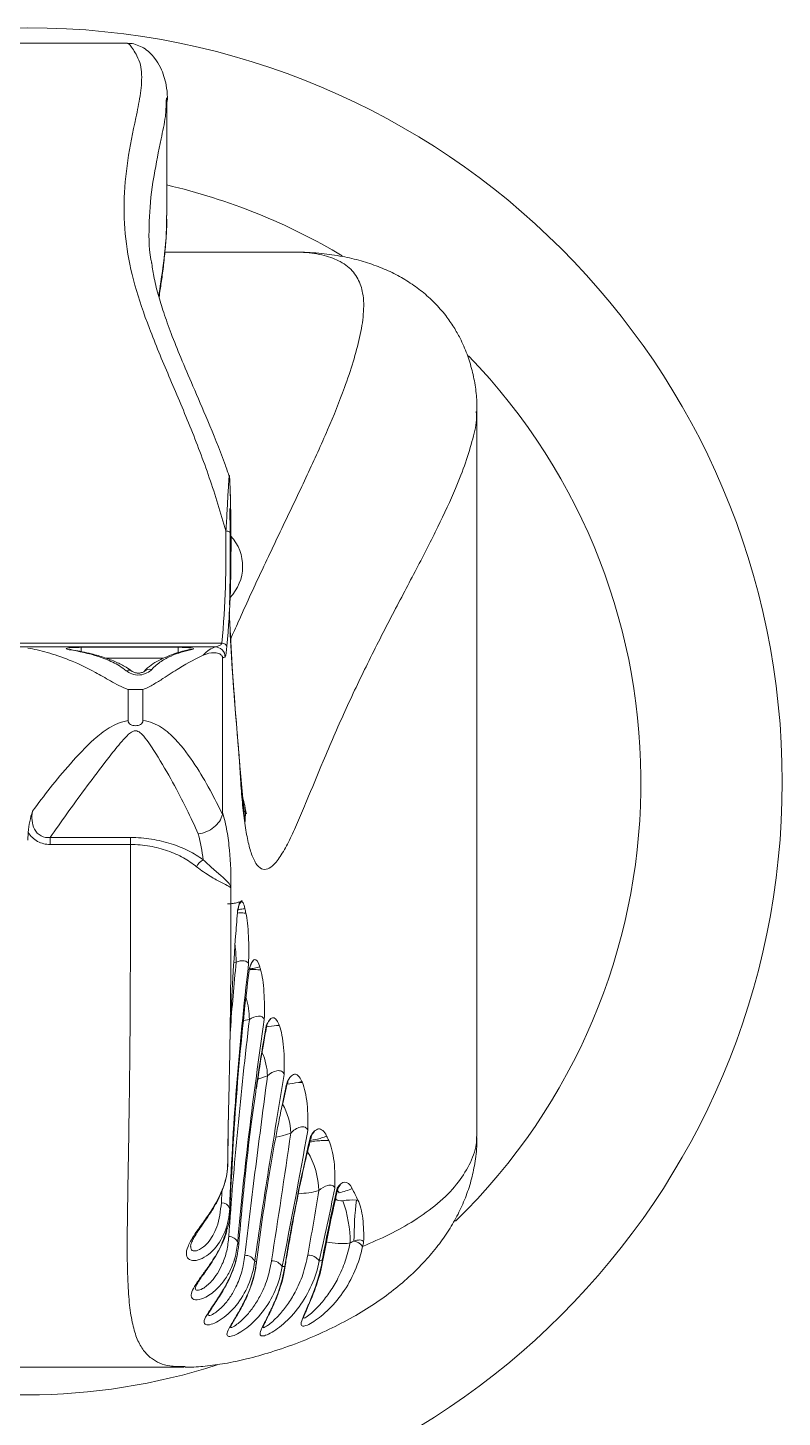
# Paper-space layout '_Top' of a CAD drawing. Header units: millimetres. Extents: x -15 to 40.7, y -29.6 to 15.
# Drawn here: x 0 to 15, y -12.64 to 15 of the extents above; entities that cross this region are included whole.
import ezdxf

# ---------------------------------------------------------------- set-up
doc = ezdxf.new("R2010")
doc.units = ezdxf.units.MM

psp = doc.layouts.new('_Top')

# ---------------------------------------------------------------- linework, layer by layer
at = {"color": 7, "linetype": 'Continuous', "lineweight": 15}
for p, q in [((1.985, 14.691), (-1.986, 14.691)), ((2.758, 13.609), (2.753, 13.534)), ((2.764, 11.265), (2.764, 13.609)), ((5.248, 10.54), (2.725, 10.54)), ((8.916, 7.365), (8.917, 7.351)), ((8.929, -7.053), (8.929, 7.365)), ((4.039, 4.965), (4.04, 4.927)), ((-3.857, 2.76), (3.857, 2.76)), ((3.727, 2.685), (-3.727, 2.685)), ((0.822, 2.63), (0.854, 2.629)), ((1.062, 2.677), (2.993, 2.677)), ((3.874, -0.609), (3.874, 2.464)), ((1.993, 1.84), (1.993, 1.221)), ((2.289, 1.84), (1.993, 1.84)), ((2.289, 1.222), (2.289, 1.84)), ((4.212, 0.384), (4.316, -0.761)), ((0, -1.158), (0.009, -1.004)), ((0.447, -1.107), (2.04, -1.107)), ((0.447, -1.245), (0.447, -1.107)), ((2.04, -1.245), (0.447, -1.245)), ((2.04, -1.245), (2.04, -1.107)), ((4.176, -2.566), (4.188, -2.5)), ((5.07, -6.398), (5.159, -5.999)), ((5.212, -5.882), (5.238, -5.852)), ((3.977, -7.567), (3.984, -6.911)), ((5.675, -6.982), (5.701, -6.952)), ((8.923, -7.071), (8.924, -7.053)), ((4.193, -9.215), (4.193, -9.197)), ((4.54, -9.604), (4.543, -9.576)), ((5.862, -9.55), (5.862, -9.548)), ((-3.1, -11.641), (3.11, -11.641)), ((3.127, -11.627), (3.11, -11.626))]:
    psp.add_line(p, q, dxfattribs=at)
at = {"color": 8, "linetype": 'Continuous', "lineweight": 15}
for p, q in [((1.062, 2.59), (1.062, 2.677)), ((2.993, 2.571), (2.993, 2.677)), ((2.696, 2.459), (1.559, 2.459)), ((4.143, -3.585), (4.099, -3.589)), ((4.406, -4.723), (4.292, -4.748)), ((3.978, -7.409), (3.977, -7.567)), ((3.85, -8.37), (3.859, -8.135)), ((6.158, -8.124), (6.189, -8.172))]:
    psp.add_line(p, q, dxfattribs=at)
at = {"color": 7, "linetype": 'Continuous', "lineweight": 15, "flags": 128}
for points in [[(4.04, 4.927), (4.038, 4.939), (4.032, 4.951), (4.023, 4.963), (4.011, 4.972), (3.995, 4.981), (3.978, 4.986), (3.959, 4.99), (3.94, 4.991)], [(4.548, -9.577), (4.548, -9.567), (4.546, -9.549)], [(5.113, -9.673), (5.113, -9.671), (5.114, -9.666)]]:
    psp.add_lwpolyline(points, dxfattribs=at)
at = {"color": 8, "linetype": 'Continuous', "lineweight": 15, "flags": 128}
for points in [[(3.216, 2.632), (3.224, 2.633), (3.259, 2.635)], [(4.766, -5.848), (4.591, -5.903), (4.584, -5.904)], [(5.229, -6.984), (5.058, -7.042), (4.938, -7.064)], [(5.114, -9.666), (5.113, -9.655), (5.108, -9.639)]]:
    psp.add_lwpolyline(points, dxfattribs=at)
at = {"color": 7, "linetype": 'Continuous', "lineweight": 15}
psp.add_circle((0, 0), 15, dxfattribs=at)
at = {"color": 8, "linetype": 'Continuous', "lineweight": 15}
for centre, radius, start, end in [((0, 0), 12.191, 59.139, 76.894), ((0, 0), 12.191, 314.2119, 44.0591), ((2.006, 2.095), 0.126, 55.2135, 112.4353), ((2.422, 2.096), 0.146, 73.7918, 133.516), ((0.831, -3.609), 3.311, 0.4151, 6.2935), ((2.729, -4.757), 1.678, 1.1661, 15.978), ((3.524, -5.884), 1.242, 1.6291, 23.632), ((3.977, -7.032), 1.254, 2.1846, 29.7461), ((4.181, -8.177), 1.607, 1.7302, 30.7601), ((5.426, -6.966), 1.218, 268.0234, 287.2818), ((6.229, -8.147), 0.187, 232.899, 281.385), ((6.233, -7.948), 1.236, 256.0798, 278.2376), ((5.808, -9.54), 0.0542, 351.8908, 31.3001), ((0, 0), 12.191, 251.9714, 288.0002)]:
    psp.add_arc(centre, radius, start, end, dxfattribs=at)
at = {"color": 7, "linetype": 'Continuous', "lineweight": 15}
for centre, radius, start, end in [((3.383, 4.288), 0.889, 315.3779, 42.9798), ((3.622, -1.808), 0.293, 117.4478, 155.6045), ((3.855, -8.537), 0.167, 18.0395, 91.5963), ((3.835, -9.179), 2.575, 0.1734, 19.2605), ((13.946, -9.17), 7.461, 173.4374, 179.7298), ((4, -9.23), 0.188, 22.3182, 90.7694), ((6.451, -9.382), 0.249, 34.4452, 82.2838), ((4.32, -9.63), 0.215, 26.9958, 90.5004), ((4.85, -9.769), 0.245, 31.5338, 90.7766), ((5.574, -9.681), 0.269, 34.8559, 91.4333)]:
    psp.add_arc(centre, radius, start, end, dxfattribs=at)
at = {"color": 8, "linetype": 'Continuous', "lineweight": 15}
for points, knots in [([(3.94, 4.991), (3.834, 5.346), (3.621, 6.058), (3.226, 7.085), (2.803, 8.077), (2.408, 9.016), (2.109, 9.894), (1.936, 10.71), (1.896, 11.515), (1.969, 12.346), (2.118, 13.064), (2.24, 13.645), (2.276, 13.999), (2.245, 14.264), (2.183, 14.43), (2.097, 14.564), (2.028, 14.669), (2, 14.679), (1.985, 14.685)], [0, 0, 0, 0, 0.0920637, 0.1843279, 0.276921, 0.3697089, 0.4586114, 0.5484523, 0.6404918, 0.7331915, 0.8224728, 0.8670502, 0.9118048, 0.9321409, 0.9528091, 0.9680875, 0.9835814, 1, 1, 1, 1]), ([(2.753, 13.534), (2.75, 13.435), (2.741, 13.187), (2.621, 12.686), (2.554, 12.304), (2.512, 12.064)], [0, 0, 0, 0, 0.196264, 0.494978, 1, 1, 1, 1]), ([(2.603, 9.656), (2.631, 9.843), (2.695, 10.273), (2.76, 10.828), (2.761, 11.18), (2.761, 11.265)], [0, 0, 0, 0, 0.367354, 0.846423, 1, 1, 1, 1]), ([(4.034, 2.844), (4.085, 2.958), (4.283, 3.406), (4.644, 4.19), (5.111, 5.169), (5.564, 6.116), (5.972, 7.012), (6.272, 7.754), (6.475, 8.36), (6.607, 8.848), (6.685, 9.309), (6.682, 9.644), (6.611, 9.922), (6.492, 10.148), (6.248, 10.351), (5.905, 10.479), (5.564, 10.537), (5.322, 10.536), (5.24, 10.536)], [0, 0, 0, 0, 0.0308358, 0.1217025, 0.2178917, 0.314217, 0.4111061, 0.5082993, 0.57142, 0.6346712, 0.6985145, 0.7627432, 0.7865437, 0.8373734, 0.8890685, 0.9327324, 0.9772063, 1, 1, 1, 1]), ([(8.917, 7.351), (8.92, 7.316), (8.934, 7.163), (8.85, 6.827), (8.712, 6.356), (8.485, 5.775), (8.164, 5.081), (7.734, 4.246), (7.255, 3.34), (6.767, 2.389), (6.299, 1.407), (5.895, 0.476), (5.596, -0.259), (5.382, -0.769), (5.222, -1.123), (5.06, -1.432), (4.907, -1.644), (4.767, -1.747), (4.645, -1.744), (4.533, -1.635), (4.44, -1.428), (4.364, -1.136), (4.305, -0.78), (4.259, -0.359), (4.229, 0.039), (4.216, 0.3), (4.211, 0.395)], [0, 0, 0, 0, 0.015975, 0.069341, 0.123995, 0.178659, 0.255221, 0.33208, 0.409655, 0.487425, 0.55842, 0.629487, 0.686473, 0.715056, 0.743623, 0.772251, 0.80136, 0.824627, 0.848626, 0.871968, 0.896221, 0.918257, 0.940971, 0.963625, 0.986836, 1, 1, 1, 1]), ([(3.94, 4.991), (3.948, 5.128), (3.964, 5.403), (3.98, 5.713), (3.993, 5.936), (4, 6.051), (4.004, 6.105), (4.005, 6.097), (4.005, 6.096)], [0, 0, 0, 0, 0.2913764, 0.5854203, 0.7405625, 0.898588, 0.9937141, 1, 1, 1, 1]), ([(3.11, -11.626), (3.01, -11.628), (2.829, -11.632), (2.623, -11.565), (2.446, -11.468), (2.295, -11.315), (2.171, -11.095), (2.08, -10.799), (2.019, -10.421), (1.989, -9.992), (1.977, -9.535), (1.976, -9.07), (1.982, -8.545), (1.992, -7.937), (2.004, -7.239), (2.017, -6.443), (2.028, -5.579), (2.035, -4.702), (2.039, -3.837), (2.04, -2.993), (2.04, -2.128), (2.04, -1.539), (2.04, -1.245)], [0, 0, 0, 0, 0.060547, 0.110124, 0.159815, 0.215063, 0.271653, 0.328521, 0.386401, 0.444712, 0.487375, 0.530273, 0.573968, 0.617968, 0.667418, 0.717348, 0.768775, 0.820694, 0.864952, 0.909454, 0.95463, 1, 1, 1, 1]), ([(4.316, -2.518), (4.305, -2.52), (4.261, -2.531), (4.215, -2.537), (4.18, -2.542)], [0, 0, 0, 0, 0.254166, 1, 1, 1, 1]), ([(4.189, -2.606), (4.226, -2.606), (4.276, -2.606), (4.325, -2.61), (4.337, -2.612)], [0, 0, 0, 0, 0.751355, 1, 1, 1, 1]), ([(4.028, -4.939), (4.028, -4.937), (4.059, -4.488), (4.101, -4.035), (4.143, -3.585)], [0, 0, 0, 0, 0.005267, 1, 1, 1, 1]), ([(4.611, -3.678), (4.576, -3.688), (4.511, -3.706), (4.442, -3.716), (4.41, -3.72)], [0, 0, 0, 0, 0.538635, 1, 1, 1, 1]), ([(4.422, -3.735), (4.452, -3.734), (4.521, -3.731), (4.59, -3.736), (4.629, -3.738)], [0, 0, 0, 0, 0.435704, 1, 1, 1, 1]), ([(4.544, -6.072), (4.548, -6.043), (4.59, -5.738), (4.657, -5.331), (4.723, -4.957), (4.742, -4.85)], [0, 0, 0, 0, 0.070491, 0.734719, 1, 1, 1, 1]), ([(4.745, -4.878), (4.745, -4.877), (4.747, -4.867), (4.745, -4.858), (4.742, -4.85)], [0, 0, 0, 0, 0.054759, 1, 1, 1, 1]), ([(5.071, -6.368), (5.088, -6.282), (5.115, -6.148), (5.145, -6.016), (5.155, -5.97)], [0, 0, 0, 0, 0.646586, 1, 1, 1, 1]), ([(5.161, -5.999), (5.161, -5.997), (5.163, -5.986), (5.158, -5.977), (5.155, -5.97)], [0, 0, 0, 0, 0.167841, 1, 1, 1, 1]), ([(5.608, -7.162), (5.653, -7.154), (5.737, -7.14), (5.865, -7.132), (5.945, -7.135), (5.985, -7.136)], [0, 0, 0, 0, 0.370175, 0.682415, 1, 1, 1, 1]), ([(5.942, -7.044), (5.909, -7.057), (5.841, -7.084), (5.732, -7.114), (5.654, -7.125), (5.615, -7.131)], [0, 0, 0, 0, 0.332335, 0.670468, 1, 1, 1, 1]), ([(5.624, -7.094), (5.626, -7.086), (5.628, -7.074), (5.624, -7.062), (5.621, -7.057), (5.62, -7.054)], [0, 0, 0, 0, 0.527943, 0.734252, 1, 1, 1, 1]), ([(6.657, -9.241), (6.835, -9.164), (7.191, -9.012), (7.704, -8.724), (8.165, -8.391), (8.535, -8.019), (8.789, -7.621), (8.917, -7.299), (8.922, -7.117), (8.923, -7.071)], [0, 0, 0, 0, 0.152099, 0.304344, 0.470863, 0.637936, 0.791854, 0.946469, 1, 1, 1, 1]), ([(6.151, -8.14), (6.153, -8.13), (6.157, -8.116), (6.155, -8.097), (6.151, -8.088), (6.149, -8.082)], [0, 0, 0, 0, 0.468885, 0.630752, 1, 1, 1, 1]), ([(3.241, -9.24), (3.239, -9.25), (3.237, -9.262), (3.246, -9.298), (3.267, -9.321), (3.327, -9.335), (3.425, -9.311), (3.605, -9.158), (3.795, -8.834), (3.83, -8.536), (3.85, -8.37)], [0, 0, 0, 0, 0.026961, 0.031681, 0.138699, 0.157639, 0.288699, 0.457039, 0.696993, 1, 1, 1, 1]), ([(4.174, -9.159), (4.159, -9.264), (4.13, -9.478), (4.013, -9.755), (3.863, -9.983), (3.673, -10.177), (3.459, -10.3), (3.296, -10.31), (3.238, -10.24), (3.265, -10.119), (3.36, -9.961), (3.495, -9.776), (3.658, -9.549), (3.842, -9.261), (3.912, -9.039), (3.95, -8.919)], [0, 0, 0, 0, 0.089737, 0.182151, 0.255117, 0.32996, 0.436794, 0.520708, 0.588943, 0.646794, 0.706249, 0.760751, 0.815829, 0.900189, 1, 1, 1, 1]), ([(3.333, -10.061), (3.332, -10.065), (3.324, -10.101), (3.37, -10.118), (3.482, -10.089), (3.683, -9.925), (3.857, -9.645), (3.965, -9.327), (3.986, -9.138), (3.997, -9.042)], [0, 0, 0, 0, 0.011522, 0.118709, 0.253992, 0.430279, 0.680814, 0.838882, 1, 1, 1, 1]), ([(5.486, -10.644), (5.485, -10.648), (5.481, -10.675), (5.52, -10.66), (5.629, -10.583), (5.814, -10.399), (6.011, -10.147), (6.178, -9.866), (6.322, -9.536), (6.381, -9.294), (6.41, -9.171)], [0, 0, 0, 0, 0.016291, 0.0929662, 0.2154361, 0.4018761, 0.5398663, 0.6806277, 0.8392153, 1, 1, 1, 1]), ([(3.581, -10.588), (3.585, -10.6), (3.596, -10.629), (3.709, -10.58), (3.868, -10.449), (4.024, -10.255), (4.155, -10.028), (4.265, -9.744), (4.301, -9.525), (4.318, -9.415)], [0, 0, 0, 0, 0.093054, 0.226075, 0.40475, 0.531493, 0.660949, 0.828823, 1, 1, 1, 1]), ([(4.026, -10.835), (4.03, -10.844), (4.039, -10.866), (4.145, -10.806), (4.309, -10.666), (4.48, -10.46), (4.633, -10.214), (4.772, -9.898), (4.822, -9.649), (4.847, -9.524)], [0, 0, 0, 0, 0.0797899, 0.2069939, 0.3857166, 0.5129659, 0.6428612, 0.8196546, 1, 1, 1, 1]), ([(4.676, -10.836), (4.676, -10.838), (4.669, -10.863), (4.704, -10.852), (4.806, -10.792), (4.983, -10.627), (5.168, -10.399), (5.334, -10.131), (5.481, -9.798), (5.538, -9.542), (5.567, -9.412)], [0, 0, 0, 0, 0.004723, 0.084697, 0.207924, 0.388956, 0.519731, 0.653163, 0.825064, 1, 1, 1, 1])]:
    psp.add_open_spline(points, degree=3, knots=knots, dxfattribs=at)
at = {"color": 7, "linetype": 'Continuous', "lineweight": 15}
for points, knots in [([(2.773, 13.535), (2.774, 13.562), (2.779, 13.669), (2.758, 13.838), (2.713, 14.032), (2.642, 14.216), (2.543, 14.377), (2.428, 14.507), (2.309, 14.6), (2.18, 14.66), (2.069, 14.692), (2.003, 14.688), (1.984, 14.686)], [0, 0, 0, 0, 0.059899, 0.237846, 0.362846, 0.488355, 0.623219, 0.724044, 0.812345, 0.890763, 0.970187, 1, 1, 1, 1]), ([(2.512, 12.064), (2.503, 12.018), (2.441, 11.7), (2.413, 11.145), (2.399, 10.621), (2.46, 10.333), (2.467, 10.304)], [0, 0, 0, 0, 0.07302, 0.512081, 0.951019, 1, 1, 1, 1]), ([(2.61, 9.633), (2.618, 9.686), (2.638, 9.829), (2.676, 10.09), (2.717, 10.418), (2.747, 10.768), (2.766, 11.048), (2.761, 11.206), (2.76, 11.248)], [0, 0, 0, 0, 0.107174, 0.291828, 0.500792, 0.717228, 0.925309, 1, 1, 1, 1]), ([(8.929, 7.351), (8.93, 7.408), (8.933, 7.569), (8.905, 7.85), (8.841, 8.181), (8.739, 8.51), (8.617, 8.791), (8.472, 9.05), (8.302, 9.294), (8.092, 9.533), (7.843, 9.758), (7.571, 9.953), (7.278, 10.119), (6.962, 10.258), (6.619, 10.371), (6.245, 10.458), (5.831, 10.515), (5.493, 10.541), (5.288, 10.537), (5.24, 10.536)], [0, 0, 0, 0, 0.0360833, 0.1022684, 0.1667807, 0.2302041, 0.2929923, 0.3364016, 0.3837114, 0.4409361, 0.4981565, 0.5561898, 0.6157872, 0.6779178, 0.7438049, 0.8148524, 0.8921461, 0.975002, 1, 1, 1, 1]), ([(3.999, 6.094), (3.97, 6.179), (3.842, 6.552), (3.593, 7.149), (3.296, 7.845), (3.049, 8.421), (2.853, 8.908), (2.701, 9.327), (2.584, 9.707), (2.504, 10.037), (2.474, 10.25), (2.46, 10.344)], [0, 0, 0, 0, 0.052035, 0.230023, 0.382057, 0.511802, 0.625735, 0.728106, 0.821863, 0.920804, 1, 1, 1, 1]), ([(4.039, 4.965), (4.039, 4.988), (4.039, 5.142), (4.035, 5.393), (4.028, 5.673), (4.022, 5.873), (4.017, 5.987), (4.013, 6.046), (4.011, 6.069), (4.009, 6.082), (4.007, 6.091), (4.005, 6.096), (4.005, 6.096)], [0, 0, 0, 0, 0.049609, 0.331234, 0.580915, 0.739738, 0.869301, 0.94442, 0.976683, 0.99119, 0.998887, 1, 1, 1, 1]), ([(4.011, 6.062), (4.012, 6.048), (4.016, 6.01), (4.022, 5.873), (4.029, 5.659), (4.032, 5.475), (4.035, 5.359)], [0, 0, 0, 0, 0.134034, 0.362951, 0.59681, 1, 1, 1, 1]), ([(4.016, 5.437), (4.022, 5.214), (4.025, 4.904), (4.025, 4.428), (4.025, 4.271), (4.022, 3.98), (4.019, 3.847), (4.016, 3.733)], [0, 0, 0, 0, 0.5, 0.5, 0.75, 0.75, 1, 1, 1, 1]), ([(4.011, 3.524), (4.012, 3.559), (4.013, 3.594), (4.014, 3.629), (4.014, 3.664), (4.015, 3.699), (4.016, 3.733)], [0, 0, 0, 0, 0.0001473651, 0.0001473651, 0.0001473651, 0.0002944823, 0.0002944823, 0.0002944823, 0.0002944823]), ([(4.005, 3.358), (4.019, 3.071), (4.048, 2.47), (4.119, 1.483), (4.179, 0.771), (4.209, 0.413)], [0, 0, 0, 0, 0.3130781, 0.6558601, 1, 1, 1, 1]), ([(4.211, 0.395), (4.182, 0.744), (4.123, 1.444), (4.052, 2.446), (4.021, 3.07), (4.006, 3.383)], [0, 0, 0, 0, 0.3313913, 0.663959, 1, 1, 1, 1]), ([(0, 2.662), (0.123, 2.64), (0.251, 2.612), (0.524, 2.536), (0.668, 2.488), (0.982, 2.361), (1.155, 2.28), (1.44, 2.126), (1.54, 2.068), (1.699, 1.978), (1.754, 1.947), (1.868, 1.889), (1.928, 1.86), (1.993, 1.84)], [0, 0, 0, 0, 0.25, 0.25, 0.5, 0.5, 0.75, 0.75, 0.875, 0.875, 0.9375, 0.9375, 1, 1, 1, 1]), ([(0.822, 2.63), (0.755, 2.641), (0.744, 2.654), (0.817, 2.667), (0.855, 2.671), (0.95, 2.675), (1.006, 2.677), (1.062, 2.677)], [0, 0, 0, 0, 0.5, 0.5, 0.75, 0.75, 1, 1, 1, 1]), ([(1.958, 2.211), (1.872, 2.283), (1.781, 2.336), (1.596, 2.427), (1.502, 2.463), (1.214, 2.557), (1.018, 2.599), (0.822, 2.63)], [0, 0, 0, 0, 0.25, 0.25, 0.5, 0.5, 1, 1, 1, 1]), ([(0.854, 2.629), (0.848, 2.63), (0.839, 2.632), (0.838, 2.632), (0.837, 2.632)], [0, 0, 0, 0, 0.562042, 1, 1, 1, 1]), ([(2.076, 2.198), (2.035, 2.227), (1.931, 2.3), (1.747, 2.392), (1.515, 2.479), (1.232, 2.559), (1.005, 2.608), (0.87, 2.626), (0.854, 2.628)], [0, 0, 0, 0, 0.102135, 0.260312, 0.446468, 0.663756, 0.960227, 1, 1, 1, 1]), ([(2.289, 1.84), (2.367, 1.865), (2.435, 1.902), (2.566, 1.978), (2.628, 2.018), (2.803, 2.13), (2.907, 2.199), (3.196, 2.377), (3.351, 2.459), (3.487, 2.521)], [0, 0, 0, 0, 0.125, 0.125, 0.25, 0.25, 0.5, 0.5, 1, 1, 1, 1]), ([(3.217, 2.63), (3.181, 2.623), (3.05, 2.596), (2.853, 2.529), (2.655, 2.447), (2.494, 2.356), (2.382, 2.276), (2.33, 2.215), (2.32, 2.204)], [0, 0, 0, 0, 0.121735, 0.447305, 0.646145, 0.813767, 0.966287, 1, 1, 1, 1]), ([(3.259, 2.635), (3.121, 2.605), (2.983, 2.564), (2.782, 2.474), (2.716, 2.439), (2.587, 2.353), (2.523, 2.302), (2.463, 2.236)], [0, 0, 0, 0, 0.5, 0.5, 0.75, 0.75, 1, 1, 1, 1]), ([(2.993, 2.677), (3.098, 2.677), (3.199, 2.672), (3.304, 2.657), (3.307, 2.646), (3.259, 2.635)], [0, 0, 0, 0, 0.5, 0.5, 1, 1, 1, 1]), ([(3.218, 2.632), (3.218, 2.632), (3.219, 2.632), (3.217, 2.632), (3.216, 2.632)], [0, 0, 0, 0, 0.482101, 1, 1, 1, 1]), ([(3.487, 2.521), (3.527, 2.566), (3.568, 2.6), (3.65, 2.652), (3.694, 2.671), (3.727, 2.685)], [0, 0, 0, 0, 0.5, 0.5, 1, 1, 1, 1]), ([(3.874, 2.464), (3.874, 2.476), (3.872, 2.486), (3.866, 2.5), (3.863, 2.505), (3.853, 2.519), (3.846, 2.525), (3.824, 2.542), (3.809, 2.548), (3.764, 2.564), (3.732, 2.568), (3.634, 2.569), (3.564, 2.555), (3.487, 2.521)], [0, 0, 0, 0, 0.03125, 0.03125, 0.0625, 0.0625, 0.125, 0.125, 0.25, 0.25, 0.5, 0.5, 1, 1, 1, 1]), ([(3.727, 2.685), (3.729, 2.686), (3.734, 2.687), (3.749, 2.69), (3.769, 2.696), (3.797, 2.705), (3.826, 2.718), (3.849, 2.736), (3.854, 2.753), (3.857, 2.76)], [0, 0, 0, 0, 0.0751388, 0.1796183, 0.3157291, 0.4844762, 0.6945067, 0.8631095, 1, 1, 1, 1]), ([(3.727, 2.685), (3.773, 2.685), (3.827, 2.665), (3.904, 2.587), (3.924, 2.532), (3.924, 2.486)], [0, 0, 0, 0, 0.5, 0.5, 1, 1, 1, 1]), ([(3.956, 2.697), (3.954, 2.711), (3.943, 2.727), (3.905, 2.751), (3.879, 2.758), (3.857, 2.76)], [0, 0, 0, 0, 0.5, 0.5, 1, 1, 1, 1]), ([(2.463, 2.236), (2.441, 2.212), (2.41, 2.188), (2.33, 2.148), (2.281, 2.131), (2.171, 2.123), (2.116, 2.132), (2.024, 2.165), (1.986, 2.188), (1.958, 2.211)], [0, 0, 0, 0, 0.25, 0.25, 0.5, 0.5, 0.75, 0.75, 1, 1, 1, 1]), ([(3.924, 2.486), (3.919, 2.483), (3.912, 2.48), (3.906, 2.478), (3.896, 2.474), (3.886, 2.469), (3.874, 2.464), (3.874, 2.464), (3.874, 2.464), (3.874, 2.464)], [0, 0, 0, 0, 0.0001165475, 0.0001165475, 0.0001165475, 0.0002926609, 0.0002926609, 0.0002926609, 0.0002927209, 0.0002927209, 0.0002927209, 0.0002927209]), ([(2.322, 2.201), (2.322, 2.201), (2.322, 2.202), (2.308, 2.191), (2.282, 2.179), (2.245, 2.168), (2.209, 2.164), (2.174, 2.165), (2.14, 2.171), (2.106, 2.182), (2.083, 2.194), (2.079, 2.197), (2.078, 2.198)], [0, 0, 0, 0, 0.066334, 0.178502, 0.315108, 0.43088, 0.519251, 0.598754, 0.686458, 0.796267, 0.943239, 1, 1, 1, 1]), ([(0.091, -0.584), (0.318, -0.278), (0.56, 0.037), (0.991, 0.525), (1.144, 0.691), (1.411, 0.927), (1.507, 1.005), (1.672, 1.107), (1.73, 1.138), (1.854, 1.189), (1.922, 1.209), (1.993, 1.221)], [0, 0, 0, 0, 0.5, 0.5, 0.75, 0.75, 0.875, 0.875, 0.9375, 0.9375, 1, 1, 1, 1]), ([(1.993, 1.221), (1.993, 1.187), (2.015, 1.156), (2.074, 1.124), (2.108, 1.118), (2.175, 1.118), (2.209, 1.123), (2.267, 1.157), (2.289, 1.188), (2.289, 1.222)], [0, 0, 0, 0, 0.25, 0.25, 0.5, 0.5, 0.75, 0.75, 1, 1, 1, 1]), ([(2.289, 1.222), (2.429, 1.201), (2.554, 1.149), (2.762, 1.014), (2.85, 0.934), (3.086, 0.687), (3.211, 0.512), (3.435, 0.172), (3.533, 0.004), (3.713, -0.327), (3.795, -0.489), (3.871, -0.648)], [0, 0, 0, 0, 0.125, 0.125, 0.25, 0.25, 0.5, 0.5, 0.75, 0.75, 1, 1, 1, 1]), ([(3.39, -1.034), (3.245, -0.71), (3.081, -0.371), (2.779, 0.177), (2.67, 0.367), (2.48, 0.667), (2.415, 0.77), (2.315, 0.896), (2.295, 0.921), (2.248, 0.968), (2.223, 0.991), (2.175, 1.012), (2.157, 1.016), (2.121, 1.016), (2.104, 1.011), (2.056, 0.99), (2.029, 0.968), (1.954, 0.903), (1.911, 0.854), (1.828, 0.758), (1.789, 0.71), (1.674, 0.567), (1.602, 0.474), (1.391, 0.201), (1.259, 0.026), (0.884, -0.483), (0.658, -0.8), (0.447, -1.107)], [0, 0, 0, 0, 0.25, 0.25, 0.375, 0.375, 0.4375, 0.4375, 0.453125, 0.453125, 0.46875, 0.46875, 0.476563, 0.476563, 0.484375, 0.484375, 0.5, 0.5, 0.53125, 0.53125, 0.5625, 0.5625, 0.625, 0.625, 0.75, 0.75, 1, 1, 1, 1]), ([(4.318, -0.788), (4.299, -0.584), (4.28, -0.381), (4.244, 0.012), (4.229, 0.202), (4.211, 0.395)], [0, 0, 0, 0, 0.5, 0.5, 1, 1, 1, 1]), ([(4.318, -0.788), (4.319, -0.783), (4.329, -0.678), (4.331, -0.516), (4.288, -0.364), (4.274, -0.311)], [0, 0, 0, 0, 0.028809, 0.663581, 1, 1, 1, 1]), ([(4.346, -0.632), (4.346, -0.633), (4.348, -0.639), (4.341, -0.616), (4.328, -0.555), (4.316, -0.495), (4.31, -0.446), (4.309, -0.444)], [0, 0, 0, 0, 0.016779, 0.317833, 0.638548, 0.983401, 1, 1, 1, 1]), ([(0.091, -0.584), (0.082, -0.644), (0.079, -0.705), (0.091, -0.826), (0.106, -0.887), (0.164, -0.997), (0.208, -1.044), (0.319, -1.102), (0.384, -1.112), (0.447, -1.107)], [0, 0, 0, 0, 0.25, 0.25, 0.5, 0.5, 0.75, 0.75, 1, 1, 1, 1]), ([(3.871, -0.648), (3.849, -0.742), (3.789, -0.833), (3.614, -0.973), (3.502, -1.02), (3.39, -1.034)], [0, 0, 0, 0, 0.5, 0.5, 1, 1, 1, 1]), ([(3.871, -0.648), (3.872, -0.642), (3.873, -0.635), (3.874, -0.627), (3.874, -0.621), (3.874, -0.615), (3.874, -0.609)], [0, 0, 0, 0, 0.00002232162, 0.00002232162, 0.00002232162, 0.00004121863, 0.00004121863, 0.00004121863, 0.00004121863]), ([(3.874, -0.609), (3.91, -0.733), (3.938, -0.855), (3.982, -1.104), (3.998, -1.23), (4.034, -1.609), (4.041, -1.865), (4.04, -2.122)], [0, 0, 0, 0, 0.25, 0.25, 0.5, 0.5, 1, 1, 1, 1]), ([(0.447, -1.245), (0.359, -1.245), (0.271, -1.225), (0.118, -1.142), (0.055, -1.079), (0.009, -1.004)], [0, 0, 0, 0, 0.5, 0.5, 1, 1, 1, 1]), ([(2.04, -1.107), (2.182, -1.107), (2.324, -1.118), (2.596, -1.16), (2.725, -1.191), (2.971, -1.269), (3.088, -1.317), (3.301, -1.424), (3.398, -1.484), (3.487, -1.548)], [0, 0, 0, 0, 0.25, 0.25, 0.5, 0.5, 0.75, 0.75, 1, 1, 1, 1]), ([(3.356, -1.687), (3.276, -1.623), (3.189, -1.564), (2.998, -1.458), (2.893, -1.41), (2.667, -1.33), (2.549, -1.299), (2.3, -1.256), (2.17, -1.245), (2.04, -1.245)], [0, 0, 0, 0, 0.25, 0.25, 0.5, 0.5, 0.75, 0.75, 1, 1, 1, 1]), ([(3.487, -1.548), (3.567, -1.627), (3.643, -1.694), (3.779, -1.812), (3.84, -1.863), (3.987, -1.995), (4.041, -2.059), (4.04, -2.122)], [0, 0, 0, 0, 0.25, 0.25, 0.5, 0.5, 1, 1, 1, 1]), ([(3.356, -1.687), (3.452, -1.763), (3.544, -1.826), (3.711, -1.928), (3.787, -1.968), (3.91, -2.031), (3.959, -2.055), (4.024, -2.093), (4.04, -2.107), (4.04, -2.122)], [0, 0, 0, 0, 0.25, 0.25, 0.5, 0.5, 0.75, 0.75, 1, 1, 1, 1]), ([(4.04, -2.122), (4.04, -2.549), (4.04, -2.97), (4.036, -3.796), (4.032, -4.202), (4.028, -4.589)], [0, 0, 0, 0, 0.5, 0.5, 1, 1, 1, 1]), ([(4.188, -2.5), (4.189, -2.489), (4.196, -2.446), (4.229, -2.394), (4.261, -2.36), (4.262, -2.362), (4.233, -2.378), (4.17, -2.401), (4.083, -2.419), (4.012, -2.426), (3.975, -2.425), (3.973, -2.425)], [0, 0, 0, 0, 0.056902, 0.237898, 0.393008, 0.514691, 0.627298, 0.74692, 0.865263, 0.995286, 1, 1, 1, 1]), ([(4.245, -2.372), (4.231, -2.375), (4.218, -2.395), (4.194, -2.459), (4.183, -2.503), (4.172, -2.548)], [0, 0, 0, 0, 0.5, 0.5, 1, 1, 1, 1]), ([(4.248, -2.375), (4.259, -2.379), (4.283, -2.386), (4.305, -2.472), (4.316, -2.518)], [0, 0, 0, 0, 0.47276, 1, 1, 1, 1]), ([(4.02, -5.143), (4.021, -5.103), (4.032, -4.729), (4.069, -4.02), (4.12, -3.194), (4.16, -2.704), (4.172, -2.548)], [0, 0, 0, 0, 0.045973, 0.432182, 0.818619, 1, 1, 1, 1]), ([(4.337, -2.612), (4.361, -2.722), (4.379, -2.886), (4.392, -3.159), (4.394, -3.251), (4.394, -3.438), (4.392, -3.534), (4.39, -3.626)], [0, 0, 0, 0, 0.5, 0.5, 0.75, 0.75, 1, 1, 1, 1]), ([(4.39, -3.626), (4.383, -3.591), (4.348, -3.567), (4.254, -3.554), (4.196, -3.563), (4.143, -3.585)], [0, 0, 0, 0, 0.5, 0.5, 1, 1, 1, 1]), ([(4.611, -3.678), (4.579, -3.569), (4.541, -3.523), (4.487, -3.54), (4.47, -3.56), (4.438, -3.619), (4.423, -3.659), (4.409, -3.701)], [0, 0, 0, 0, 0.5, 0.5, 0.75, 0.75, 1, 1, 1, 1]), ([(4.442, -3.623), (4.448, -3.607), (4.464, -3.569), (4.493, -3.541), (4.493, -3.541), (4.494, -3.541)], [0, 0, 0, 0, 0.282678, 0.723759, 1, 1, 1, 1]), ([(4.39, -3.626), (4.294, -4.446), (4.213, -5.256), (4.087, -6.872), (4.042, -7.678), (4.014, -8.486)], [0, 0, 0, 0, 0.5, 0.5, 1, 1, 1, 1]), ([(4.021, -8.547), (4.051, -7.735), (4.096, -6.922), (4.224, -5.302), (4.306, -4.495), (4.409, -3.701)], [0, 0, 0, 0, 0.5, 0.5, 1, 1, 1, 1]), ([(4.408, -3.724), (4.409, -3.722), (4.413, -3.713), (4.41, -3.705), (4.409, -3.701)], [0, 0, 0, 0, 0.326757, 1, 1, 1, 1]), ([(4.416, -3.726), (4.416, -3.705), (4.418, -3.665), (4.434, -3.637), (4.442, -3.623)], [0, 0, 0, 0, 0.5068429, 1, 1, 1, 1]), ([(4.629, -3.738), (4.661, -3.846), (4.684, -4.004), (4.702, -4.271), (4.705, -4.361), (4.706, -4.545), (4.705, -4.638), (4.702, -4.729)], [0, 0, 0, 0, 0.5, 0.5, 0.75, 0.75, 1, 1, 1, 1]), ([(3.978, -7.409), (3.978, -7.354), (3.979, -7.196), (3.984, -6.894), (3.992, -6.508), (4.002, -6.084), (4.012, -5.631), (4.02, -5.151), (4.026, -4.809), (4.028, -4.623), (4.028, -4.609)], [0, 0, 0, 0, 0.0796221, 0.2282604, 0.3798421, 0.532655, 0.6851522, 0.8365043, 0.9877883, 1, 1, 1, 1]), ([(4.702, -4.729), (4.697, -4.707), (4.683, -4.688), (4.64, -4.664), (4.613, -4.658), (4.526, -4.661), (4.461, -4.686), (4.406, -4.723)], [0, 0, 0, 0, 0.25, 0.25, 0.5, 0.5, 1, 1, 1, 1]), ([(4.997, -4.833), (4.957, -4.727), (4.91, -4.681), (4.843, -4.696), (4.821, -4.714), (4.78, -4.771), (4.76, -4.809), (4.742, -4.85)], [0, 0, 0, 0, 0.5, 0.5, 0.75, 0.75, 1, 1, 1, 1]), ([(3.997, -9.042), (4.045, -8.331), (4.105, -7.618), (4.243, -6.182), (4.321, -5.458), (4.406, -4.723)], [0, 0, 0, 0, 0.5, 0.5, 1, 1, 1, 1]), ([(4.702, -4.729), (4.593, -5.487), (4.491, -6.23), (4.312, -7.702), (4.235, -8.431), (4.174, -9.159)], [0, 0, 0, 0, 0.5, 0.5, 1, 1, 1, 1]), ([(4.547, -6.101), (4.59, -5.806), (4.651, -5.393), (4.725, -4.992), (4.746, -4.878)], [0, 0, 0, 0, 0.715172, 1, 1, 1, 1]), ([(4.744, -4.873), (4.812, -4.865), (4.882, -4.856), (4.952, -4.847), (4.954, -4.847)], [0, 0, 0, 0, 0.965678, 1, 1, 1, 1]), ([(4.749, -4.88), (4.753, -4.854), (4.763, -4.801), (4.785, -4.768), (4.796, -4.752)], [0, 0, 0, 0, 0.486005, 1, 1, 1, 1]), ([(4.796, -4.752), (4.799, -4.747), (4.812, -4.723), (4.83, -4.71), (4.827, -4.712), (4.826, -4.713)], [0, 0, 0, 0, 0.1724779, 0.8099415, 1, 1, 1, 1]), ([(5.003, -4.85), (5.042, -4.954), (5.071, -5.108), (5.093, -5.368), (5.097, -5.457), (5.099, -5.638), (5.098, -5.73), (5.095, -5.82)], [0, 0, 0, 0, 0.5, 0.5, 0.75, 0.75, 1, 1, 1, 1]), ([(5.095, -5.82), (5.088, -5.792), (5.071, -5.769), (5.019, -5.743), (4.986, -5.74), (4.886, -5.757), (4.818, -5.798), (4.766, -5.848)], [0, 0, 0, 0, 0.25, 0.25, 0.5, 0.5, 1, 1, 1, 1]), ([(4.193, -9.197), (4.24, -8.677), (4.312, -7.877), (4.436, -6.835), (4.51, -6.317), (4.544, -6.072)], [0, 0, 0, 0, 0.4957034, 0.761964, 1, 1, 1, 1]), ([(4.318, -9.415), (4.383, -8.834), (4.455, -8.248), (4.607, -7.061), (4.686, -6.461), (4.766, -5.848)], [0, 0, 0, 0, 0.5, 0.5, 1, 1, 1, 1]), ([(5.095, -5.82), (4.992, -6.462), (4.888, -7.088), (4.69, -8.323), (4.597, -8.931), (4.512, -9.532)], [0, 0, 0, 0, 0.5, 0.5, 1, 1, 1, 1]), ([(5.449, -5.957), (5.405, -5.854), (5.352, -5.807), (5.274, -5.82), (5.249, -5.837), (5.2, -5.892), (5.177, -5.929), (5.155, -5.97)], [0, 0, 0, 0, 0.5, 0.5, 0.75, 0.75, 1, 1, 1, 1]), ([(5.389, -5.979), (5.387, -5.979), (5.384, -5.979), (5.382, -5.98), (5.307, -5.991), (5.231, -6.002), (5.156, -6.013)], [-0.0000074414, -0.0000074414, -0.0000074414, -0.0000074414, 0, 0, 0, 0.0002325316, 0.0002325316, 0.0002325316, 0.0002325316]), ([(5.165, -6.005), (5.166, -5.99), (5.172, -5.94), (5.201, -5.896), (5.212, -5.882), (5.212, -5.882)], [0, 0, 0, 0, 0.2926355, 0.998371, 1, 1, 1, 1]), ([(5.459, -5.981), (5.504, -6.084), (5.536, -6.234), (5.562, -6.489), (5.567, -6.577), (5.571, -6.756), (5.569, -6.847), (5.566, -6.935)], [0, 0, 0, 0, 0.5, 0.5, 0.75, 0.75, 1, 1, 1, 1]), ([(4.546, -9.549), (4.581, -9.285), (4.651, -8.757), (4.797, -7.811), (4.936, -7.011), (5.046, -6.486), (5.071, -6.368)], [0, 0, 0, 0, 0.2435912, 0.4872586, 0.8848681, 1, 1, 1, 1]), ([(3.988, -6.688), (3.985, -6.822), (3.98, -7.081), (3.979, -7.302), (3.978, -7.409)], [0, 0, 0, 0, 0.514774, 1, 1, 1, 1]), ([(5.566, -6.935), (5.559, -6.906), (5.54, -6.882), (5.484, -6.858), (5.449, -6.858), (5.346, -6.884), (5.281, -6.929), (5.229, -6.984)], [0, 0, 0, 0, 0.25, 0.25, 0.5, 0.5, 1, 1, 1, 1]), ([(5.942, -7.044), (5.894, -6.943), (5.836, -6.896), (5.751, -6.907), (5.723, -6.923), (5.67, -6.976), (5.644, -7.014), (5.62, -7.054)], [0, 0, 0, 0, 0.5, 0.5, 0.75, 0.75, 1, 1, 1, 1]), ([(3.126, -11.64), (3.139, -11.64), (3.278, -11.645), (3.542, -11.622), (3.938, -11.57), (4.374, -11.477), (4.861, -11.339), (5.383, -11.158), (5.914, -10.933), (6.401, -10.686), (6.833, -10.428), (7.225, -10.151), (7.583, -9.85), (7.884, -9.551), (8.151, -9.237), (8.371, -8.928), (8.555, -8.609), (8.703, -8.281), (8.817, -7.943), (8.894, -7.585), (8.932, -7.292), (8.926, -7.115), (8.925, -7.071)], [0, 0, 0, 0, 0.004951, 0.052346, 0.106014, 0.167586, 0.238549, 0.320028, 0.399592, 0.469963, 0.534761, 0.593927, 0.650778, 0.70817, 0.755573, 0.799126, 0.83963, 0.877801, 0.914242, 0.949458, 0.987257, 1, 1, 1, 1]), ([(5.219, -9.043), (5.249, -8.877), (5.333, -8.398), (5.467, -7.746), (5.581, -7.275), (5.624, -7.094)], [0, 0, 0, 0, 0.247296, 0.711808, 1, 1, 1, 1]), ([(5.629, -7.099), (5.631, -7.086), (5.636, -7.04), (5.662, -6.997), (5.674, -6.983), (5.675, -6.982)], [0, 0, 0, 0, 0.258902, 0.943573, 1, 1, 1, 1]), ([(5.985, -7.136), (6.034, -7.237), (6.069, -7.385), (6.099, -7.637), (6.104, -7.724), (6.109, -7.901), (6.107, -7.992), (6.104, -8.079)], [0, 0, 0, 0, 0.5, 0.5, 0.75, 0.75, 1, 1, 1, 1]), ([(4.014, -8.486), (4.009, -8.649), (3.975, -8.805), (3.857, -9.097), (3.772, -9.229), (3.619, -9.381), (3.565, -9.424), (3.455, -9.488), (3.399, -9.509), (3.298, -9.526), (3.252, -9.521), (3.183, -9.484), (3.16, -9.451), (3.148, -9.361), (3.159, -9.303), (3.212, -9.173), (3.255, -9.099), (3.355, -8.947), (3.413, -8.866), (3.528, -8.705), (3.586, -8.623), (3.744, -8.38), (3.831, -8.217), (3.947, -7.893), (3.977, -7.729), (3.977, -7.567)], [0, 0, 0, 0, 0.125, 0.125, 0.25, 0.25, 0.3125, 0.3125, 0.375, 0.375, 0.4375, 0.4375, 0.5, 0.5, 0.5625, 0.5625, 0.625, 0.625, 0.6875, 0.6875, 0.75, 0.75, 0.875, 0.875, 1, 1, 1, 1]), ([(3.236, -9.239), (3.236, -9.233), (3.236, -9.219), (3.259, -9.149), (3.309, -9.053), (3.384, -8.935), (3.478, -8.798), (3.586, -8.643), (3.699, -8.468), (3.809, -8.269), (3.901, -8.047), (3.963, -7.819), (3.97, -7.667), (3.974, -7.596)], [0, 0, 0, 0, 0.060131, 0.122546, 0.187237, 0.259023, 0.336002, 0.421845, 0.518902, 0.628879, 0.752301, 0.884679, 1, 1, 1, 1]), ([(6.45, -8.088), (6.406, -7.998), (6.353, -7.957), (6.247, -7.963), (6.196, -8.014), (6.149, -8.082)], [0, 0, 0, 0, 0.5, 0.5, 1, 1, 1, 1]), ([(6.104, -8.079), (6.096, -8.054), (6.077, -8.036), (6.025, -8.019), (5.994, -8.021), (5.902, -8.044), (5.84, -8.082), (5.788, -8.129)], [0, 0, 0, 0, 0.25, 0.25, 0.5, 0.5, 1, 1, 1, 1]), ([(5.861, -9.548), (5.878, -9.462), (5.946, -9.1), (6.042, -8.63), (6.128, -8.254), (6.154, -8.141)], [0, 0, 0, 0, 0.17932, 0.754136, 1, 1, 1, 1]), ([(6.156, -8.141), (6.162, -8.115), (6.175, -8.06), (6.21, -8.02), (6.213, -8.018), (6.214, -8.017)], [0, 0, 0, 0, 0.367048, 0.773942, 1, 1, 1, 1]), ([(3.95, -8.919), (3.962, -8.889), (4.013, -8.764), (4.017, -8.641), (4.021, -8.547)], [0, 0, 0, 0, 0.237959, 1, 1, 1, 1]), ([(6.533, -8.317), (6.535, -8.317), (6.537, -8.317), (6.539, -8.317), (6.548, -8.318), (6.556, -8.318), (6.565, -8.319)], [0, 0, 0, 0, 0.00000562769, 0.00000562769, 0.00000562769, 0.00003179298, 0.00003179298, 0.00003179298, 0.00003179298]), ([(6.565, -8.319), (6.609, -8.408), (6.642, -8.539), (6.678, -8.834), (6.682, -8.995), (6.678, -9.151)], [0, 0, 0, 0, 0.5, 0.5, 1, 1, 1, 1]), ([(3.331, -10.062), (3.331, -10.063), (3.331, -10.064), (3.346, -10.02), (3.389, -9.946), (3.456, -9.846), (3.543, -9.724), (3.641, -9.582), (3.745, -9.42), (3.845, -9.235), (3.92, -9.07), (3.946, -8.966), (3.955, -8.932)], [0, 0, 0, 0, 0.048568, 0.124815, 0.207907, 0.298766, 0.396484, 0.50562, 0.627575, 0.766354, 0.924772, 1, 1, 1, 1]), ([(5.11, -9.665), (5.118, -9.618), (5.151, -9.406), (5.19, -9.201), (5.219, -9.043)], [0, 0, 0, 0, 0.226906, 1, 1, 1, 1]), ([(6.678, -9.151), (6.665, -9.125), (6.636, -9.112), (6.564, -9.11), (6.524, -9.119), (6.484, -9.135)], [0, 0, 0, 0, 0.5, 0.5, 1, 1, 1, 1]), ([(4.512, -9.532), (4.49, -9.697), (4.447, -9.857), (4.32, -10.157), (4.235, -10.299), (4.09, -10.478), (4.038, -10.532), (3.933, -10.628), (3.878, -10.669), (3.722, -10.769), (3.623, -10.805), (3.533, -10.797), (3.513, -10.784), (3.501, -10.734), (3.51, -10.697), (3.561, -10.596), (3.603, -10.532), (3.704, -10.385), (3.76, -10.303), (3.868, -10.136), (3.919, -10.05), (4.007, -9.878), (4.046, -9.792), (4.142, -9.535), (4.18, -9.365), (4.193, -9.197)], [0, 0, 0, 0, 0.125, 0.125, 0.25, 0.25, 0.3125, 0.3125, 0.375, 0.375, 0.5, 0.5, 0.5625, 0.5625, 0.625, 0.625, 0.6875, 0.6875, 0.75, 0.75, 0.8125, 0.8125, 0.875, 0.875, 1, 1, 1, 1]), ([(3.579, -10.602), (3.579, -10.603), (3.578, -10.606), (3.591, -10.574), (3.627, -10.512), (3.689, -10.418), (3.768, -10.301), (3.857, -10.163), (3.949, -10.005), (4.039, -9.823), (4.117, -9.614), (4.167, -9.435), (4.177, -9.327), (4.18, -9.295)], [0, 0, 0, 0, 0.029141, 0.087189, 0.16007, 0.235852, 0.321182, 0.41481, 0.519448, 0.63997, 0.779366, 0.936832, 1, 1, 1, 1]), ([(6.657, -9.241), (6.622, -9.407), (6.571, -9.57), (6.437, -9.881), (6.353, -10.031), (6.164, -10.3), (6.06, -10.419), (5.849, -10.62), (5.742, -10.7), (5.562, -10.809), (5.487, -10.839), (5.435, -10.813), (5.429, -10.792), (5.445, -10.713), (5.47, -10.651), (5.536, -10.499), (5.576, -10.41), (5.652, -10.228), (5.687, -10.137), (5.781, -9.862), (5.826, -9.686), (5.855, -9.512)], [0, 0, 0, 0, 0.125, 0.125, 0.25, 0.25, 0.375, 0.375, 0.5, 0.5, 0.625, 0.625, 0.6875, 0.6875, 0.75, 0.75, 0.8125, 0.8125, 0.875, 0.875, 1, 1, 1, 1]), ([(5.059, -9.641), (5.03, -9.806), (4.982, -9.967), (4.85, -10.271), (4.764, -10.416), (4.57, -10.668), (4.462, -10.775), (4.302, -10.899), (4.25, -10.933), (4.154, -10.987), (4.109, -11.007), (4.033, -11.03), (4.003, -11.033), (3.963, -11.017), (3.955, -10.998), (3.969, -10.932), (3.992, -10.883), (4.065, -10.757), (4.114, -10.678), (4.213, -10.511), (4.262, -10.422), (4.348, -10.246), (4.387, -10.157), (4.484, -9.894), (4.525, -9.72), (4.546, -9.549)], [0, 0, 0, 0, 0.125, 0.125, 0.25, 0.25, 0.375, 0.375, 0.4375, 0.4375, 0.5, 0.5, 0.5625, 0.5625, 0.625, 0.625, 0.6875, 0.6875, 0.75, 0.75, 0.8125, 0.8125, 0.875, 0.875, 1, 1, 1, 1]), ([(4.023, -10.856), (4.023, -10.857), (4.022, -10.861), (4.029, -10.839), (4.054, -10.791), (4.103, -10.706), (4.169, -10.596), (4.244, -10.463), (4.324, -10.309), (4.404, -10.131), (4.476, -9.924), (4.525, -9.744), (4.536, -9.635), (4.54, -9.604)], [0, 0, 0, 0, 0.013479, 0.064694, 0.132947, 0.209383, 0.294737, 0.388535, 0.494075, 0.617517, 0.763068, 0.931033, 1, 1, 1, 1]), ([(5.795, -9.528), (5.762, -9.693), (5.711, -9.855), (5.576, -10.163), (5.491, -10.31), (5.299, -10.572), (5.193, -10.685), (4.979, -10.871), (4.874, -10.941), (4.746, -11.003), (4.709, -11.016), (4.651, -11.024), (4.63, -11.019), (4.614, -10.981), (4.619, -10.949), (4.661, -10.845), (4.697, -10.775), (4.78, -10.614), (4.825, -10.524), (4.906, -10.344), (4.943, -10.254), (5.039, -9.984), (5.083, -9.812), (5.108, -9.639)], [0, 0, 0, 0, 0.125, 0.125, 0.25, 0.25, 0.375, 0.375, 0.5, 0.5, 0.5625, 0.5625, 0.625, 0.625, 0.6875, 0.6875, 0.75, 0.75, 0.8125, 0.8125, 0.875, 0.875, 1, 1, 1, 1]), ([(4.836, -10.509), (4.852, -10.476), (4.893, -10.389), (4.958, -10.235), (5.027, -10.039), (5.082, -9.848), (5.102, -9.723), (5.11, -9.673)], [0, 0, 0, 0, 0.1165648, 0.3092817, 0.5376458, 0.8149898, 1, 1, 1, 1]), ([(5.603, -10.363), (5.617, -10.33), (5.653, -10.245), (5.711, -10.094), (5.776, -9.902), (5.829, -9.717), (5.85, -9.596), (5.859, -9.549)], [0, 0, 0, 0, 0.119863, 0.310599, 0.539268, 0.821075, 1, 1, 1, 1]), ([(5.483, -10.655), (5.483, -10.656), (5.483, -10.658), (5.488, -10.635), (5.507, -10.585), (5.542, -10.502), (5.577, -10.423), (5.598, -10.374), (5.603, -10.363)], [0, 0, 0, 0, 0.062865, 0.225859, 0.41142, 0.649128, 0.921539, 1, 1, 1, 1]), ([(4.674, -10.851), (4.674, -10.851), (4.674, -10.85), (4.685, -10.819), (4.713, -10.758), (4.76, -10.664), (4.805, -10.576), (4.83, -10.522), (4.836, -10.509)], [0, 0, 0, 0, 0.092245, 0.251467, 0.437882, 0.668886, 0.919212, 1, 1, 1, 1])]:
    psp.add_open_spline(points, degree=3, knots=knots, dxfattribs=at)
for points in [[(3.857, 2.76), (3.931, 3.51), (3.944, 4.256), (3.94, 4.991)], [(4.04, 4.927), (4.044, 4.191), (4.031, 3.446), (3.956, 2.697)], [(3.924, 2.486), (3.944, 2.494), (3.948, 2.618), (3.956, 2.697)], [(0.009, -1.004), (0.018, -0.851), (0.053, -0.714), (0.091, -0.584)], [(3.487, -1.548), (3.465, -1.376), (3.433, -1.207), (3.39, -1.034)], [(4.316, -2.518), (4.323, -2.549), (4.33, -2.58), (4.337, -2.612)], [(4.611, -3.678), (4.617, -3.698), (4.623, -3.718), (4.629, -3.738)], [(4.997, -4.833), (4.983, -4.838), (4.969, -4.843), (4.954, -4.847)], [(4.954, -4.847), (4.97, -4.848), (4.987, -4.849), (5.003, -4.85)], [(4.997, -4.833), (4.999, -4.839), (5.001, -4.844), (5.003, -4.85)], [(5.449, -5.957), (5.43, -5.965), (5.41, -5.972), (5.389, -5.979)], [(5.389, -5.979), (5.413, -5.979), (5.436, -5.98), (5.459, -5.981)], [(5.449, -5.957), (5.453, -5.965), (5.456, -5.973), (5.459, -5.981)], [(4.847, -9.524), (4.974, -8.698), (5.105, -7.855), (5.229, -6.984)], [(5.566, -6.935), (5.403, -7.87), (5.227, -8.767), (5.059, -9.641)], [(5.108, -9.639), (5.256, -8.75), (5.425, -7.884), (5.62, -7.054)], [(5.942, -7.044), (5.956, -7.075), (5.971, -7.106), (5.985, -7.136)], [(5.567, -9.412), (5.642, -8.991), (5.717, -8.564), (5.788, -8.129)], [(6.104, -8.079), (6.005, -8.573), (5.901, -9.055), (5.795, -9.528)], [(5.855, -9.512), (5.945, -9.025), (6.044, -8.548), (6.149, -8.082)], [(6.45, -8.088), (6.372, -8.125), (6.284, -8.153), (6.189, -8.172)], [(6.45, -8.088), (6.488, -8.165), (6.527, -8.242), (6.565, -8.319)], [(4.014, -8.486), (4.016, -8.506), (4.018, -8.527), (4.021, -8.547)], [(6.266, -8.33), (6.354, -8.317), (6.443, -8.313), (6.533, -8.317)], [(4.174, -9.159), (4.18, -9.172), (4.186, -9.185), (4.193, -9.197)], [(6.484, -9.135), (6.459, -9.144), (6.434, -9.156), (6.41, -9.171)], [(6.678, -9.151), (6.671, -9.181), (6.664, -9.211), (6.657, -9.241)], [(4.512, -9.532), (4.523, -9.538), (4.534, -9.544), (4.546, -9.549)], [(5.059, -9.641), (5.075, -9.64), (5.092, -9.64), (5.108, -9.639)], [(5.795, -9.528), (5.815, -9.523), (5.835, -9.517), (5.855, -9.512)]]:
    psp.add_open_spline(points, degree=3, dxfattribs=at)

doc.saveas('drawing.dxf')
